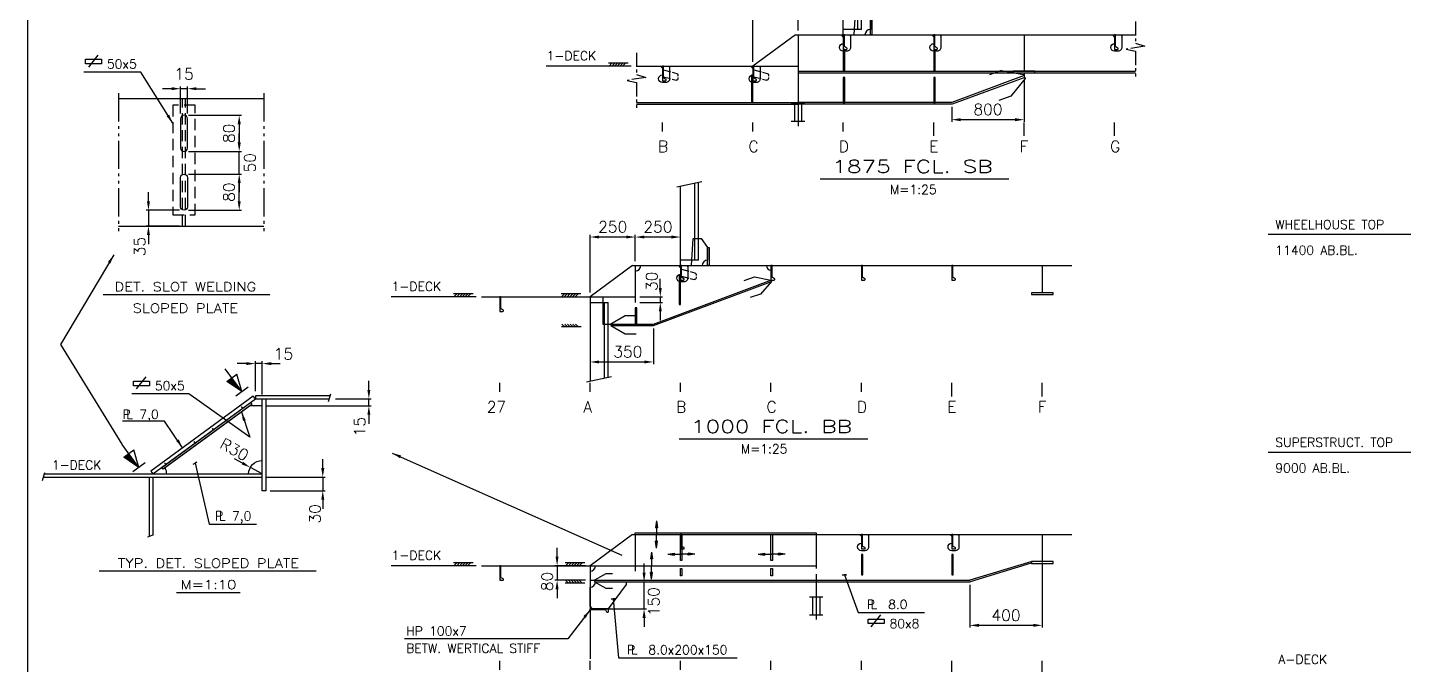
# Model space of a CAD drawing. Extents: x -86245 to 167090, y -69122 to 58950.
# Drawn here: x -336 to 14881, y 37436 to 44480 of the extents above; entities that cross this region are included whole.
import ezdxf
from ezdxf.enums import TextEntityAlignment as Align

# ---------------------------------------------------------------- set-up
doc = ezdxf.new("R2010")
doc.units = 0
doc.header["$LTSCALE"] = 250
for name, pattern in [('DASHED', [0.75, 0.5, -0.25]), ('PHANTOM', [2.1, 1.25, -0.2, 0.125, -0.2, 0.125, -0.2]), ('PHANTOM2', [1.25, 0.625, -0.125, 0.125, -0.125, 0.125, -0.125]), ('STP-035', [0.24, 0.15, -0.09])]:
    doc.linetypes.add(name, pattern=pattern)
doc.layers.get('0').update_dxf_attribs({"linetype": 'CONTINUOUS'})
doc.layers.get('DEFPOINTS').update_dxf_attribs({"linetype": 'CONTINUOUS'})
for name, color, linetype in [('LASTLUKE', 1, 'CONTINUOUS'), ('S0CO1', 1, 'CONTINUOUS'), ('S0CO2', 2, 'CONTINUOUS'), ('S0CO5', 4, 'CONTINUOUS'), ('S0DA1', 1, 'DASHED'), ('S0DA2', 2, 'DASHED'), ('S0DIM', 2, 'CONTINUOUS'), ('S0PH1', 1, 'PHANTOM'), ('S0PH2', 2, 'PHANTOM'), ('S0TX2', 2, 'CONTINUOUS')]:
    doc.layers.add(name, color=color, linetype=linetype)
doc.styles.add('ROMANS', font='romans.shx', dxfattribs={"height": 125})
doc.dimstyles.get("Standard").update_dxf_attribs({"dimscale": 50, "dimtxt": 125, "dimasz": 2, "dimexe": 0.5, "dimexo": 1, "dimgap": 1, "dimtad": 1, "dimdsep": 46, "dimtxsty": 'ROMANS', "dimcen": 1.5, "dimclrd": 1, "dimclre": 1, "dimclrt": 2, "dimazin": 2, "dimtfac": 1, "dimtmove": 2, "dimatfit": 3, "dimfxl": 1, "dimtvp": 100, "dimtolj": 1, "dimarcsym": 0})

# ---------------------------------------------------------------- blocks, each defined once
blk = doc.blocks.new('A$C775A635E')
at = {"layer": 'S0CO1', "color": 6}
blk.add_lwpolyline([(0, 0), (0, 58450), (-41050, 58450), (-41050, 0)], close=True, dxfattribs=at)
blk = doc.blocks.new('A$C4F55185D')
at = {"layer": 'S0TX2', "color": 1}
for p, q in [((12803.198, 11400), (10696.864, 11400)), ((12744.16, 8990.995), (10698.508, 8990.995))]:
    blk.add_line(p, q, dxfattribs=at)
at = {"layer": 'S0TX2', "style": 'ROMANS'}
for s, p in [('WHEELHOUSE TOP', (10776.74, 11460.258)), ('11400 AB.BL.', (10776.74, 11176.516)), ('SUPERSTRUCT. TOP', (10776.74, 9051.253)), ('9000 AB.BL.', (10776.74, 8767.51)), ('A-DECK', (10810.254, 6651.253))]:
    blk.add_text(s, height=100, dxfattribs=at).set_placement(p)
blk = doc.blocks.new('HP80x7')
at = {"color": 0, "linetype": 'ByBlock'}
blk.add_lwpolyline([(16.9, -80, 0.773344), (19, -72.5), (8, -66.2, -0.267949), (6, -62.7), (6, 0), (0, 0), (0, -80), (17.1, -80)], format="xyb", dxfattribs=at)
blk = doc.blocks.new('HP-UTK-80-LUG')
at = {"color": 0, "linetype": 'ByBlock'}
for p, q in [((-85.8, -47.8), (-85.8, -53.9)), ((-85.8, -62.5), (-85.8, -68.6)), ((-54.2, -32.9), (-79.6, -39.7)), ((-54.2, -71), (-75.3, -76.6)), ((-6, -20), (-45.2, -30.5)), ((-6, -58.1), (-45.2, -68.5)), ((0, -10), (8.3, -1.7))]:
    blk.add_line(p, q, dxfattribs=at)
blk.add_lwpolyline([(-39.8, -5.8), (-39.8, -1.7), (-39.8, -48.2), (-39.8, -69, 0.414214), (-19, -89.8), (0, -89.8, 1), (0, -48.2)], format="xyb", dxfattribs=at)
for centre, start, end in [((-77.5, -47.8), 105, 180), ((-77.5, -68.6), 180, 285)]:
    blk.add_arc(centre, 8.33, start, end, dxfattribs=at)
blk = doc.blocks.new('ST10011')
at = {"layer": 'S0CO1'}
for p, q in [((4.24, 0.65), (-0.08, 0.65)), ((0, 0), (0.65, 0.65)), ((0.6, 0), (1.25, 0.65)), ((1.2, 0), (1.85, 0.65)), ((1.8, 0), (2.45, 0.65)), ((2.4, 0), (3.05, 0.65)), ((3, 0), (3.65, 0.65))]:
    blk.add_line(p, q, dxfattribs=at)
blk = doc.blocks.new('A$C4F983716')
at = {"layer": 'LASTLUKE', "color": 2}
for p, q in [((0, -100), (0, 0)), ((1000, -100), (1000, 0)), ((2000, -100), (2000, 0)), ((3000, -100), (3000, 0)), ((4000, -150), (4000, 0)), ((5000, -150), (5000, 0))]:
    blk.add_line(p, q, dxfattribs=at)
at = {"layer": 'S0TX2', "color": 2, "linetype": 'Continuous'}
blk.add_line((-1000, -100), (-1000, 0), dxfattribs=at)
at = {"layer": 'S0CO1', "color": 2, "linetype": 'ByBlock', "style": 'ROMANS'}
blk.add_text('27', height=125, dxfattribs=at).set_placement((-1143, -328))
at = {"layer": 'S0CO1', "color": 3, "linetype": 'ByBlock', "style": 'ROMANS'}
for s, p in [('A', (-74, -328)), ('B', (951, -328)), ('C', (1951, -328)), ('D', (2951, -328)), ('E', (3951, -328)), ('F', (4951, -328))]:
    blk.add_text(s, height=125, dxfattribs=at).set_placement(p)
blk = doc.blocks.new('*D246')
at = {"color": 1, "lineweight": -2, "transparency": 16777216}
for p, q in [((-4629, -696), (-4629, -1090)), ((-5329, -925), (-5329, -1090)), ((-5229, -1065), (-4729, -1065))]:
    blk.add_line(p, q, dxfattribs=at)
at = {"color": 1, "transparency": 16777216}
for points in [[(-5229, -1049), (-5229, -1082), (-5329, -1065)], [(-4729, -1049), (-4729, -1082), (-4629, -1065)]]:
    blk.add_solid(points, dxfattribs=at)
at = {"layer": 'DEFPOINTS', "color": 0, "transparency": 16777216}
for p in [(-4629, -646), (-5329, -875), (-4629, -1065)]:
    blk.add_point(p, dxfattribs=at)
at = {"color": 2, "transparency": 16777216, "insert": (-4912, -953), "char_height": 125, "attachment_point": 5, "style": 'ROMANS'}
blk.add_mtext('\\A1;350', dxfattribs=at)
blk = doc.blocks.new('*D247')
at = {"color": 1, "lineweight": -2, "transparency": 16777216}
for p, q in [((-4829, 50), (-4829, 341)), ((-4429, 316), (-4729, 316)), ((-4329, 214), (-4329, 341))]:
    blk.add_line(p, q, dxfattribs=at)
at = {"color": 1, "transparency": 16777216}
for points in [[(-4729, 333), (-4729, 300), (-4829, 316)], [(-4429, 333), (-4429, 300), (-4329, 316)]]:
    blk.add_solid(points, dxfattribs=at)
at = {"layer": 'DEFPOINTS', "color": 0, "transparency": 16777216}
for p in [(-4829, 316), (-4329, 164), (-4829, 0)]:
    blk.add_point(p, dxfattribs=at)
at = {"color": 2, "transparency": 16777216, "insert": (-4579, 429), "char_height": 125, "attachment_point": 5, "style": 'ROMANS'}
blk.add_mtext('\\A1;250', dxfattribs=at)
blk = doc.blocks.new('*D248')
at = {"color": 1, "lineweight": -2, "transparency": 16777216}
for p, q in [((-5329, -296), (-5329, 341)), ((-4929, 316), (-5229, 316)), ((-4829, 50), (-4829, 341))]:
    blk.add_line(p, q, dxfattribs=at)
at = {"color": 1, "transparency": 16777216}
for points in [[(-5229, 333), (-5229, 300), (-5329, 316)], [(-4929, 333), (-4929, 300), (-4829, 316)]]:
    blk.add_solid(points, dxfattribs=at)
at = {"layer": 'DEFPOINTS', "color": 0, "transparency": 16777216}
for p in [(-5329, 316), (-4829, 0), (-5329, -346)]:
    blk.add_point(p, dxfattribs=at)
at = {"color": 2, "transparency": 16777216, "insert": (-5079, 429), "char_height": 125, "attachment_point": 5, "style": 'ROMANS'}
blk.add_mtext('\\A1;250', dxfattribs=at)
blk = doc.blocks.new('*D249')
at = {"color": 1, "lineweight": -2, "transparency": 16777216}
for p, q in [((-4553, -246), (-4553, -146)), ((-4779, -346), (-4528, -346)), ((-4779, -406), (-4528, -406)), ((-4553, -346), (-4553, -406)), ((-4553, -506), (-4553, -606))]:
    blk.add_line(p, q, dxfattribs=at)
at = {"color": 1, "transparency": 16777216}
for points in [[(-4569, -246), (-4536, -246), (-4553, -346)], [(-4569, -506), (-4536, -506), (-4553, -406)]]:
    blk.add_solid(points, dxfattribs=at)
at = {"layer": 'DEFPOINTS', "color": 0, "transparency": 16777216}
for p in [(-4829, -346), (-4829, -406), (-4553, -406)]:
    blk.add_point(p, dxfattribs=at)
at = {"color": 2, "transparency": 16777216, "insert": (-4648, -173), "char_height": 125, "attachment_point": 5, "rotation": 90, "style": 'ROMANS'}
blk.add_mtext('\\A1;30', dxfattribs=at)
blk = doc.blocks.new('A$C532C05C4')
at = {"layer": 'S0DIM', "xscale": 50, "yscale": 50, "zscale": 50}
blk.add_blockref('ST10011', (-315, 0), dxfattribs=at)
at = {"layer": 'S0DIM', "xscale": -50, "yscale": 50, "zscale": 50, "rotation": 180}
blk.add_blockref('ST10011', (-311, -300), dxfattribs=at)
blk = doc.blocks.new('HP-UTK-80-O')
at = {"color": 0, "linetype": 'ByBlock'}
blk.add_line((0, -10), (8.3, -1.7), dxfattribs=at)
blk.add_lwpolyline([(-39.8, -5.8), (-39.8, -1.7), (-39.8, -48.2), (-39.8, -69, 0.414214), (-19, -89.8), (0, -89.8, 1), (0, -48.2)], format="xyb", dxfattribs=at)
blk = doc.blocks.new('A$C7F6B168C')
at = {"layer": 'S0CO1', "xscale": -1}
blk.add_blockref('HP-UTK-80-LUG', (0, 0), dxfattribs=at)
at = {"layer": 'S0CO2'}
blk.add_blockref('HP80x7', (0, 0), dxfattribs=at)
blk = doc.blocks.new('snip')
at = {"color": 0, "linetype": 'ByBlock'}
for p, q in [((-75, -150.9), (-75, -220.7)), ((75, -150.9), (75, -220.7))]:
    blk.add_line(p, q, dxfattribs=at)
blk.add_lwpolyline([(75, -150.9), (12.5, -42.7), (-12.5, -42.7), (-75, -150.9)], dxfattribs=at)
blk = doc.blocks.new('ST10073')
at = {"layer": 'S0CO2'}
for p, q in [((1.49, 4), (-1.49, 4)), ((-0.79, 4), (-0.79, 0)), ((0.79, 4), (0.79, 0)), ((-1.49, 0), (1.49, 0))]:
    blk.add_line(p, q, dxfattribs=at)
blk = doc.blocks.new('*D229')
at = {"layer": 'DEFPOINTS', "color": 0, "transparency": 16777216}
for p in [(4000, 627), (3200, 331), (3200, 140)]:
    blk.add_point(p, dxfattribs=at)
at = {"layer": 'S0CO1', "color": 1, "lineweight": -2, "transparency": 16777216}
for p, q in [((4000, 577), (4000, 115)), ((3200, 281), (3200, 115)), ((3900, 140), (3300, 140))]:
    blk.add_line(p, q, dxfattribs=at)
at = {"layer": 'S0CO1', "color": 1, "transparency": 16777216}
for points in [[(3300, 157), (3300, 123), (3200, 140)], [(3900, 157), (3900, 123), (4000, 140)]]:
    blk.add_solid(points, dxfattribs=at)
at = {"layer": 'S0CO1', "color": 2, "transparency": 16777216, "insert": (3600, 253), "char_height": 125, "attachment_point": 5, "style": 'ROMANS'}
blk.add_mtext('\\A1;800', dxfattribs=at)
blk = doc.blocks.new('*D230')
at = {"color": 1, "lineweight": -2, "transparency": 16777216}
for p, q in [((1500, 1127), (1500, 1418)), ((1900, 1393), (1600, 1393)), ((2000, 1290), (2000, 1418))]:
    blk.add_line(p, q, dxfattribs=at)
at = {"color": 1, "transparency": 16777216}
for points in [[(1600, 1410), (1600, 1377), (1500, 1393)], [(1900, 1410), (1900, 1377), (2000, 1393)]]:
    blk.add_solid(points, dxfattribs=at)
at = {"layer": 'DEFPOINTS', "color": 0, "transparency": 16777216}
for p in [(1500, 1393), (2000, 1240), (1500, 1077)]:
    blk.add_point(p, dxfattribs=at)
at = {"color": 2, "transparency": 16777216, "insert": (1750, 1506), "char_height": 125, "attachment_point": 5, "style": 'ROMANS'}
blk.add_mtext('\\A1;250', dxfattribs=at)
blk = doc.blocks.new('*D231')
at = {"color": 1, "lineweight": -2, "transparency": 16777216}
for p, q in [((1000, 781), (1000, 1418)), ((1400, 1393), (1100, 1393)), ((1500, 1127), (1500, 1418))]:
    blk.add_line(p, q, dxfattribs=at)
at = {"color": 1, "transparency": 16777216}
for points in [[(1100, 1410), (1100, 1377), (1000, 1393)], [(1400, 1410), (1400, 1377), (1500, 1393)]]:
    blk.add_solid(points, dxfattribs=at)
at = {"layer": 'DEFPOINTS', "color": 0, "transparency": 16777216}
for p in [(1000, 1393), (1500, 1077), (1000, 731)]:
    blk.add_point(p, dxfattribs=at)
at = {"color": 2, "transparency": 16777216, "insert": (1250, 1506), "char_height": 125, "attachment_point": 5, "style": 'ROMANS'}
blk.add_mtext('\\A1;250', dxfattribs=at)
blk = doc.blocks.new('A$C7183581F')
at = {"layer": 'LASTLUKE', "color": 2}
for p, q in [((0, -50), (0, 50)), ((1000, -50), (1000, 50)), ((2000, -50), (2000, 50)), ((3000, -100), (3000, 50)), ((4000, -100), (4000, 50)), ((5000, -100), (5000, 50))]:
    blk.add_line(p, q, dxfattribs=at)
at = {"layer": 'S0CO1', "color": 3, "linetype": 'ByBlock', "style": 'ROMANS'}
for s, p in [('B', (-49, -278)), ('C', (951, -278)), ('D', (1951, -278)), ('E', (2951, -278)), ('F', (3951, -278)), ('G', (4951, -278))]:
    blk.add_text(s, height=125, dxfattribs=at).set_placement(p)
blk = doc.blocks.new('*D234')
at = {"layer": 'DEFPOINTS', "color": 0, "transparency": 16777216}
for p in [(651, 2952), (257, 2777), (651, 2777)]:
    blk.add_point(p, dxfattribs=at)
at = {"layer": 'S0CO1', "color": 1, "lineweight": -2, "transparency": 16777216}
for p, q in [((257, 3052), (257, 3152)), ((601, 2952), (232, 2952)), ((257, 2952), (257, 2777)), ((601, 2777), (232, 2777)), ((257, 2677), (257, 2577))]:
    blk.add_line(p, q, dxfattribs=at)
at = {"layer": 'S0CO1', "color": 1, "transparency": 16777216}
for points in [[(240, 3052), (274, 3052), (257, 2952)], [(240, 2677), (274, 2677), (257, 2777)]]:
    blk.add_solid(points, dxfattribs=at)
at = {"layer": 'S0CO1', "color": 2, "transparency": 16777216, "insert": (160, 2550), "char_height": 125, "attachment_point": 5, "rotation": 90, "style": 'ROMANS'}
blk.add_mtext('\\A1;35', dxfattribs=at)
blk = doc.blocks.new('*D235')
at = {"layer": 'DEFPOINTS', "color": 0, "transparency": 16777216}
for p in [(613, 4296), (613, 3970), (688, 3970)]:
    blk.add_point(p, dxfattribs=at)
at = {"layer": 'S0CO1', "color": 1, "lineweight": -2, "transparency": 16777216}
for p, q in [((513, 4296), (413, 4296)), ((613, 4020), (613, 4321)), ((688, 4296), (613, 4296)), ((688, 4020), (688, 4321)), ((788, 4296), (888, 4296))]:
    blk.add_line(p, q, dxfattribs=at)
at = {"layer": 'S0CO1', "color": 1, "transparency": 16777216}
for points in [[(513, 4313), (513, 4280), (613, 4296)], [(788, 4313), (788, 4280), (688, 4296)]]:
    blk.add_solid(points, dxfattribs=at)
at = {"layer": 'S0CO1', "color": 2, "transparency": 16777216, "insert": (651, 4459), "char_height": 125, "attachment_point": 5, "style": 'ROMANS'}
blk.add_mtext('\\A1;15', dxfattribs=at)
blk = doc.blocks.new('*D236')
at = {"layer": 'DEFPOINTS', "color": 0, "transparency": 16777216}
for p in [(651, 3352), (1261, 3352), (651, 2952)]:
    blk.add_point(p, dxfattribs=at)
at = {"layer": 'S0CO1', "color": 1, "lineweight": -2, "transparency": 16777216}
for p, q in [((701, 3352), (1286, 3352)), ((1261, 3052), (1261, 3252)), ((701, 2952), (1286, 2952))]:
    blk.add_line(p, q, dxfattribs=at)
at = {"layer": 'S0CO1', "color": 1, "transparency": 16777216}
for points in [[(1244, 3252), (1278, 3252), (1261, 3352)], [(1244, 3052), (1278, 3052), (1261, 2952)]]:
    blk.add_solid(points, dxfattribs=at)
at = {"layer": 'S0CO1', "color": 2, "transparency": 16777216, "insert": (1148, 3152), "char_height": 125, "attachment_point": 5, "rotation": 90, "style": 'ROMANS'}
blk.add_mtext('\\A1;80', dxfattribs=at)
blk = doc.blocks.new('*D237')
at = {"layer": 'DEFPOINTS', "color": 0, "transparency": 16777216}
for p in [(651, 4002), (651, 3602), (1261, 3602)]:
    blk.add_point(p, dxfattribs=at)
at = {"layer": 'S0CO1', "color": 1, "lineweight": -2, "transparency": 16777216}
for p, q in [((701, 4002), (1286, 4002)), ((1261, 3902), (1261, 3702)), ((701, 3602), (1286, 3602))]:
    blk.add_line(p, q, dxfattribs=at)
at = {"layer": 'S0CO1', "color": 1, "transparency": 16777216}
for points in [[(1244, 3902), (1278, 3902), (1261, 4002)], [(1244, 3702), (1278, 3702), (1261, 3602)]]:
    blk.add_solid(points, dxfattribs=at)
at = {"layer": 'S0CO1', "color": 2, "transparency": 16777216, "insert": (1148, 3802), "char_height": 125, "attachment_point": 5, "rotation": 90, "style": 'ROMANS'}
blk.add_mtext('\\A1;80', dxfattribs=at)
blk = doc.blocks.new('*D238')
at = {"layer": 'DEFPOINTS', "color": 0, "transparency": 16777216}
for p in [(651, 3602), (1261, 3602), (651, 3352)]:
    blk.add_point(p, dxfattribs=at)
at = {"layer": 'S0CO1', "color": 1, "lineweight": -2, "transparency": 16777216}
for p, q in [((1261, 3702), (1261, 3802)), ((701, 3602), (1286, 3602)), ((1261, 3352), (1261, 3602)), ((701, 3352), (1286, 3352)), ((1261, 3252), (1261, 3152))]:
    blk.add_line(p, q, dxfattribs=at)
at = {"layer": 'S0CO1', "color": 1, "transparency": 16777216}
for points in [[(1244, 3702), (1278, 3702), (1261, 3602)], [(1244, 3252), (1278, 3252), (1261, 3352)]]:
    blk.add_solid(points, dxfattribs=at)
at = {"layer": 'S0CO1', "color": 2, "transparency": 16777216, "insert": (1379, 3477), "char_height": 125, "attachment_point": 5, "rotation": 90, "style": 'ROMANS'}
blk.add_mtext('\\A1;50', dxfattribs=at)
blk = doc.blocks.new('FLST-2')
at = {"layer": 'S0TX2', "color": 1}
for p, q in [((-222, 65), (-117, 198)), ((-256, 101), (-256, 151)), ((-256, 151), (-81, 151)), ((-81, 101), (-256, 101)), ((-81, 151), (-81, 101))]:
    blk.add_line(p, q, dxfattribs=at)
at = {"layer": 'S0TX2', "style": 'ROMANS'}
blk.add_attdef('FL.ST', (-20, 50), '', height=100, dxfattribs=at)
blk = doc.blocks.new('*D239')
at = {"layer": 'DEFPOINTS', "color": 0, "transparency": 16777216}
for p in [(1515, 0), (1555, -150), (2185, -150)]:
    blk.add_point(p, dxfattribs=at)
at = {"layer": 'S0CO1', "color": 1, "lineweight": -2, "transparency": 16777216}
for p, q in [((2185, 100), (2185, 200)), ((1565, 0), (2210, 0)), ((2185, 0), (2185, -150)), ((1605, -150), (2210, -150)), ((2185, -250), (2185, -350))]:
    blk.add_line(p, q, dxfattribs=at)
at = {"layer": 'S0CO1', "color": 1, "transparency": 16777216}
for points in [[(2168, 100), (2202, 100), (2185, 0)], [(2168, -250), (2202, -250), (2185, -150)]]:
    blk.add_solid(points, dxfattribs=at)
at = {"layer": 'S0CO1', "color": 2, "transparency": 16777216, "insert": (2099, -406), "char_height": 125, "attachment_point": 5, "rotation": 90, "style": 'ROMANS'}
blk.add_mtext('\\A1;30', dxfattribs=at)
blk = doc.blocks.new('*D240')
at = {"layer": 'DEFPOINTS', "color": 0, "transparency": 16777216}
for p in [(1440, 1256), (1440, 900), (1515, 865)]:
    blk.add_point(p, dxfattribs=at)
at = {"layer": 'S0CO1', "color": 1, "lineweight": -2, "transparency": 16777216}
for p, q in [((1340, 1256), (1240, 1256)), ((1440, 950), (1440, 1281)), ((1515, 1256), (1440, 1256)), ((1515, 915), (1515, 1281)), ((1615, 1256), (1715, 1256))]:
    blk.add_line(p, q, dxfattribs=at)
at = {"layer": 'S0CO1', "color": 1, "transparency": 16777216}
for points in [[(1340, 1272), (1340, 1239), (1440, 1256)], [(1615, 1272), (1615, 1239), (1515, 1256)]]:
    blk.add_solid(points, dxfattribs=at)
at = {"layer": 'S0CO1', "color": 2, "transparency": 16777216, "insert": (1750, 1363), "char_height": 125, "attachment_point": 5, "style": 'ROMANS'}
blk.add_mtext('\\A1;15', dxfattribs=at)
blk = doc.blocks.new('*D241')
at = {"layer": 'DEFPOINTS', "color": 0, "transparency": 16777216}
for p in [(1515, 790), (2277, 865), (2695, 865)]:
    blk.add_point(p, dxfattribs=at)
at = {"layer": 'S0CO1', "color": 1, "lineweight": -2, "transparency": 16777216}
for p, q in [((2695, 965), (2695, 1065)), ((1565, 790), (2720, 790)), ((2327, 865), (2720, 865)), ((2695, 790), (2695, 865)), ((2695, 690), (2695, 590))]:
    blk.add_line(p, q, dxfattribs=at)
at = {"layer": 'S0CO1', "color": 1, "transparency": 16777216}
for points in [[(2678, 965), (2711, 965), (2695, 865)], [(2678, 690), (2711, 690), (2695, 790)]]:
    blk.add_solid(points, dxfattribs=at)
at = {"layer": 'S0CO1', "color": 2, "transparency": 16777216, "insert": (2593, 558), "char_height": 125, "attachment_point": 5, "rotation": 90, "style": 'ROMANS'}
blk.add_mtext('\\A1;15', dxfattribs=at)
blk = doc.blocks.new('PLDIM2')
at = {"layer": 'S0TX2', "style": 'ROMANS'}
for s, p in [('P', (-19, 0)), ('L', (23, 0))]:
    blk.add_text(s, height=100, dxfattribs=at).set_placement(p)
blk.add_attdef('XX.X', (168, -1), '', height=100, dxfattribs=at)
blk = doc.blocks.new('*D242')
at = {"layer": 'DEFPOINTS', "color": 0, "transparency": 16777216}
for p in [(1384, 107), (1515, 35)]:
    blk.add_point(p, dxfattribs=at)
at = {"layer": 'S0CO1', "color": 1, "lineweight": -2, "transparency": 16777216}
for p, q in [((1296, 156), (1209, 204)), ((1515, 35), (1384, 107))]:
    blk.add_line(p, q, dxfattribs=at)
at = {"layer": 'S0CO1', "color": 1, "transparency": 16777216}
blk.add_solid([(1304, 170), (1288, 141), (1384, 107)], dxfattribs=at)
at = {"layer": 'S0CO1', "color": 2, "transparency": 16777216, "insert": (1208, 306), "char_height": 125, "attachment_point": 5, "rotation": 331.176, "style": 'ROMANS'}
blk.add_mtext('\\A1;R30', dxfattribs=at)
blk = doc.blocks.new('LLL')
at = {"layer": 'S0PH2'}
for p, q in [((42, 113), (42, 431)), ((110, 301), (-27, 301)), ((42, 113), (-27, 301)), ((42, 113), (110, 301)), ((-44, 113), (127, 113))]:
    blk.add_line(p, q, dxfattribs=at)
blk.add_solid([(110, 301), (42, 113), (110, 301), (42, 301)], dxfattribs=at)
blk = doc.blocks.new('ST10005')
at = {"color": 1}
for p, q in [((0, 0), (2, 0.32)), ((0, 0), (2, -0.32)), ((0, 0), (4, 0)), ((2, 0.32), (2, -0.32))]:
    blk.add_line(p, q, dxfattribs=at)
blk.add_solid([(0, 0), (2, 0.32), (0, 0), (2, -0.32)], dxfattribs=at)
blk = doc.blocks.new('pil')
at = {"layer": 'S0CO1', "yscale": 37.5, "zscale": 37.5, "rotation": 180}
for p, xscale in [((-150, 0), -37.5), ((150, 0), 37.5)]:
    blk.add_blockref('ST10005', p, dxfattribs=dict(at, xscale=xscale))
blk = doc.blocks.new('*D282')
at = {"layer": 'DEFPOINTS', "color": 0, "transparency": 16777216}
for p in [(-329, -259), (-1129, -506), (-1129, -1005)]:
    blk.add_point(p, dxfattribs=at)
at = {"layer": 'S0CO1', "color": 1, "lineweight": -2, "transparency": 16777216}
for p, q in [((-329, -309), (-329, -1030)), ((-1129, -556), (-1129, -1030)), ((-429, -1005), (-1029, -1005))]:
    blk.add_line(p, q, dxfattribs=at)
at = {"layer": 'S0CO1', "color": 1, "transparency": 16777216}
for points in [[(-1029, -988), (-1029, -1022), (-1129, -1005)], [(-429, -988), (-429, -1022), (-329, -1005)]]:
    blk.add_solid(points, dxfattribs=at)
at = {"layer": 'S0CO1', "color": 2, "transparency": 16777216, "insert": (-729, -893), "char_height": 125, "attachment_point": 5, "style": 'ROMANS'}
blk.add_mtext('\\A1;400', dxfattribs=at)
blk = doc.blocks.new('*D283')
at = {"color": 1, "lineweight": -2, "transparency": 16777216}
for p, q in [((-4732, -422), (-4732, -322)), ((-5229, -522), (-4707, -522)), ((-4732, -822), (-4732, -522)), ((-5279, -822), (-4707, -822)), ((-4732, -922), (-4732, -1022))]:
    blk.add_line(p, q, dxfattribs=at)
at = {"color": 1, "transparency": 16777216}
for points in [[(-4749, -422), (-4715, -422), (-4732, -522)], [(-4749, -922), (-4715, -922), (-4732, -822)]]:
    blk.add_solid(points, dxfattribs=at)
at = {"layer": 'DEFPOINTS', "color": 0, "transparency": 16777216}
for p in [(-5279, -522), (-4732, -522), (-5329, -822)]:
    blk.add_point(p, dxfattribs=at)
at = {"color": 2, "transparency": 16777216, "insert": (-4625, -743), "char_height": 125, "attachment_point": 5, "rotation": 90, "style": 'ROMANS'}
blk.add_mtext('\\A1;150', dxfattribs=at)
blk = doc.blocks.new('*D284')
at = {"layer": 'DEFPOINTS', "color": 0, "transparency": 16777216}
for p in [(-5329, -346), (-5694, -506), (-5329, -506)]:
    blk.add_point(p, dxfattribs=at)
at = {"layer": 'S0CO1', "color": 1, "lineweight": -2, "transparency": 16777216}
for p, q in [((-5694, -246), (-5694, -146)), ((-5379, -346), (-5719, -346)), ((-5694, -346), (-5694, -506)), ((-5379, -506), (-5719, -506)), ((-5694, -606), (-5694, -706))]:
    blk.add_line(p, q, dxfattribs=at)
at = {"layer": 'S0CO1', "color": 1, "transparency": 16777216}
for points in [[(-5711, -246), (-5678, -246), (-5694, -346)], [(-5711, -606), (-5678, -606), (-5694, -506)]]:
    blk.add_solid(points, dxfattribs=at)
at = {"layer": 'S0CO1', "color": 2, "transparency": 16777216, "insert": (-5804, -520), "char_height": 125, "attachment_point": 5, "rotation": 90, "style": 'ROMANS'}
blk.add_mtext('\\A1;80', dxfattribs=at)
blk = doc.blocks.new('A$C4ABE5643')
at = {"layer": 'S0CO1'}
for p, q in [((-4369.232, 872.963), (-4091.765, 931.718)), ((-4129.304, 60), (-4329.304, 60)), ((-4629.304, -646.019), (-3329.304, -160)), ((-3329.304, -160), (-3325.067, -175.429)), ((-5329.304, -406.019), (-5129.304, -406.019)), ((-5189.304, -346.019), (-5189.304, -646.019)), ((-5189.304, -646.019), (-5099.304, -646.019)), ((-5099.304, -646.019), (-4629.304, -646.019)), ((-5369.232, -1283.789), (-5091.765, -1225.034))]:
    blk.add_line(p, q, dxfattribs=at)
at = {"layer": 'S0CO1', "flags": 128}
for points in [[(-4169.304, 60), (-4169.304, 915.299)], [(-4129.304, 60), (-4129.304, 923.769)], [(-5169.304, -1241.454), (-5169.304, -406.019)], [(-5129.304, -1232.983), (-5129.304, -406.019)]]:
    blk.add_lwpolyline(points, dxfattribs=at)
at = {"layer": 'S0CO1'}
blk.add_lwpolyline([(-4209.307, 0), (-4189.307, 300), (-4099.307, 300), (-4029.304, 200), (-4029.304, 60, 0.414213562), (-4089.304, 0)], format="xyb", dxfattribs=at)
for points in [[(-4029.304, 0), (-4029.304, 200), (-4013.304, 200), (-4013.304, 0)], [(-4345.304, -428.754), (-4329.304, -428.754), (-4329.304, -100), (-4345.304, -100)], [(-4829.304, -646.019), (-4813.304, -646.019), (-4813.304, -466.019), (-4829.304, -466.019)]]:
    blk.add_lwpolyline(points, close=True, dxfattribs=at)
for points in [[(-3624.184, -163.688), (-3509.858, -124.558), (-3329.304, -160), (-3324.123, -175.138), (-3445.094, -313.782), (-3559.419, -352.911)], [(-5099.304, -662.019), (-4626.642, -662.019), (-3324.123, -175.138)], [(-4819.119, -554.019), (-4939.955, -554.019), (-5099.304, -646.019), (-5099.304, -662.019), (-4939.955, -754.019), (-4819.119, -754.019)]]:
    blk.add_lwpolyline(points, dxfattribs=at)
for centre, radius, start, end in [((-4829.304, 0), 60, 270, 0), ((-3329.304, 0), 50, 180, 270)]:
    blk.add_arc(centre, radius, start, end, dxfattribs=at)
at = {"layer": 'S0CO2'}
blk.add_lwpolyline([(-449.304, -320), (-209.304, -320), (-209.304, -300), (-449.304, -300)], close=True, dxfattribs=at)
at = {"layer": 'S0CO5'}
for p, q in [((-4859.304, 0), (-5329.304, -346.019)), ((-4829.304, 0), (-4829.304, -406.019)), ((-329.304, 0), (-329.304, -300)), ((-6529.361, -346.019), (-4829.304, -346.019)), ((-5329.304, -346.019), (-5329.304, -1275.334))]:
    blk.add_line(p, q, dxfattribs=at)
at = {"layer": 'S0CO5', "flags": 128}
for points in [[(-4329.304, 0), (-4329.304, 881.418)], [(-4859.304, 0), (0, 0)]]:
    blk.add_lwpolyline(points, dxfattribs=at)
at = {"layer": 'S0DIM', "color": 1}
blk.add_lwpolyline([(-6589.298, -346.019), (-7530.076, -346.019)], dxfattribs=at)
at = {"layer": 'S0TX2', "color": 1}
blk.add_line((-2256.095, -1918.157), (-4342.659, -1918.157), dxfattribs=at)
blk.add_blockref('A$C532C05C4', (-5329.304, -346.019))
at = {"layer": 'S0CO1', "xscale": -2, "yscale": 2, "zscale": 2}
blk.add_blockref('HP-UTK-80-LUG', (-4329.304, 0), dxfattribs=at)
at = {"layer": 'S0CO1'}
blk.add_blockref('A$C4F983716', (-5329.304, -1297.214), dxfattribs=at)
at = {"layer": 'S0CO2', "xscale": 2, "yscale": 2, "zscale": 2}
for p in [(-4329.304, 0), (-4329.304, 0), (-4329.304, 0), (-3329.304, 0), (-3329.304, 0), (-3329.304, 0), (-2329.304, 0), (-2329.304, 0), (-2329.304, 0), (-1329.304, 0), (-1329.304, 0), (-1329.304, 0), (-6329.304, -346.019)]:
    blk.add_blockref('HP80x7', p, dxfattribs=at)
at = {"layer": 'S0DIM', "xscale": 50, "yscale": 50, "zscale": 50}
blk.add_blockref('ST10011', (-6834.476, -346.019), dxfattribs=at)
at = {"layer": 'S0TX2', "style": 'ROMANS'}
for s, p in [('1-DECK', (-7524.628, -280.303)), ('M=1:25', (-3661.587, -2076.153))]:
    blk.add_text(s, height=100, dxfattribs=at).set_placement(p)
at = {"layer": 'S0TX2', "color": 4, "style": 'ROMANS', "width": 1.35}
blk.add_text('1000 FCL. BB', height=140, dxfattribs=at).set_placement((-3323.093, -1778.445), align=Align.MIDDLE)
for base, p1, p2, picture, middle in [((-5329.304, 316.455), (-4829.304, 0), (-5329.304, -346.019), '*D248', (-5079.304, 428.955)), ((-4829.304, 316.455), (-4329.304, 163.528), (-4829.304, 0), '*D247', (-4579.304, 428.955))]:
    dim = blk.add_linear_dim(base=base, p1=p1, p2=p2, text='250', dimstyle='STANDARD')
    dim.commit()
    dim.dimension.update_dxf_attribs({"geometry": picture, "text_midpoint": middle})
dim = blk.add_linear_dim(base=(-4552.522, -406.019), p1=(-4829.304, -346.019), p2=(-4829.304, -406.019), angle=90, text='30', dimstyle='STANDARD')
dim.commit()
dim.dimension.update_dxf_attribs({"geometry": '*D249', "text_midpoint": (-4648.205, -172.796), "dimtype": 160})
dim = blk.add_linear_dim(base=(-4629.304, -1065.194), p1=(-5329.304, -875.375), p2=(-4629.304, -646.019), text='350', dimstyle='STANDARD')
dim.commit()
dim.dimension.update_dxf_attribs({"geometry": '*D246', "text_midpoint": (-4912.449, -952.694), "dimtype": 160})
blk = doc.blocks.new('A$C79B528DB')
at = {"layer": 'S0CO1'}
for p, q in [((1960.072, 1820.193), (2237.539, 1878.948)), ((2200, 1136.881), (2000, 1136.881)), ((4000, 656.881), (4000, 626.881)), ((1500, 596.881), (1500, 69.387)), ((-285.505, 330.863), (1500, 330.863)), ((-285.505, 310.863), (1500, 310.863))]:
    blk.add_line(p, q, dxfattribs=at)
at = {"layer": 'S0CO1', "flags": 128}
for points in [[(2160, 1136.881), (2160, 1862.529)], [(2200, 1136.881), (2200, 1870.999)], [(1500, 676.881), (5230.821, 676.881)], [(1500, 656.881), (5230.821, 656.881)]]:
    blk.add_lwpolyline(points, dxfattribs=at)
at = {"layer": 'S0CO1'}
blk.add_lwpolyline([(2119.997, 1076.881), (2139.997, 1376.881), (2229.997, 1376.881), (2300, 1276.881), (2300, 1136.881, 0.414213562), (2240, 1076.881)], format="xyb", dxfattribs=at)
for points in [[(2300, 1076.881), (2300, 1276.881), (2316, 1276.881), (2316, 1076.881)], [(2000, 676.881), (2016, 676.881), (2016, 916.881), (2000, 916.881)], [(3000, 676.881), (3016, 676.881), (3016, 916.881), (3000, 916.881)], [(984, 330.863), (1000, 330.863), (1000, 630.863), (984, 630.863)], [(2000, 330.863), (2016, 330.863), (2016, 606.881), (2000, 606.881)], [(3000, 330.863), (3016, 330.863), (3016, 606.881), (3000, 606.881)]]:
    blk.add_lwpolyline(points, close=True, dxfattribs=at)
for points in [[(4000, 626.881), (3200, 330.863), (1500, 330.863)], [(4006.941, 608.124), (3203.582, 310.863), (1500, 310.863)]]:
    blk.add_lwpolyline(points, dxfattribs=at)
at = {"layer": 'S0CO2'}
blk.add_lwpolyline([(3880, 656.881), (4120, 656.881), (4120, 676.881), (3880, 676.881)], close=True, dxfattribs=at)
at = {"layer": 'S0CO5'}
for p, q in [((1470, 1076.881), (1000, 730.863)), ((1500, 1076.881), (1500, 596.881)), ((4000, 1076.881), (4000, 676.881)), ((-285.505, 730.863), (1500, 730.863))]:
    blk.add_line(p, q, dxfattribs=at)
at = {"layer": 'S0CO5', "flags": 128}
for points in [[(2000, 1076.881), (2000, 1828.648)], [(1470, 1076.881), (5230.821, 1076.881)]]:
    blk.add_lwpolyline(points, dxfattribs=at)
at = {"layer": 'S0DIM', "color": 1}
blk.add_lwpolyline([(-345.443, 730.863), (-1286.22, 730.863)], dxfattribs=at)
at = {"layer": 'S0PH1', "linetype": 'PHANTOM2'}
for points in [[(5230.821, 1226.953), (5230.821, 987.265), (5333.851, 952.73), (5127.79, 920.725), (5230.821, 898.05), (5230.821, 603.67)], [(-285.505, 880.935), (-285.505, 641.247), (-182.475, 606.712), (-388.535, 574.706), (-285.505, 552.031), (-285.505, 257.651)]]:
    blk.add_lwpolyline(points, dxfattribs=at)
at = {"layer": 'S0TX2', "color": 1}
blk.add_line((3831.994, -517.242), (1745.43, -517.242), dxfattribs=at)
blk.add_blockref('A$C7183581F', (0, 59.705))
at = {"layer": 'S0CO1'}
for name, p, xscale, yscale, zscale in [('HP-UTK-80-O', (2000, 1076.881), -2, 2, 2), ('HP-UTK-80-O', (3000, 1076.881), -2, 2, 2), ('HP-UTK-80-O', (5000, 1076.881), -2, 2, 2), ('A$C7F6B168C', (0, 730.863), 2, 2, 2), ('A$C7F6B168C', (1000, 730.863), 2, 2, 2), ('ST10073', (1500, 119.467), -50, 50, 50)]:
    blk.add_blockref(name, p, dxfattribs=dict(at, xscale=xscale, yscale=yscale, zscale=zscale))
at = {"layer": 'S0CO1', "xscale": -2, "yscale": 2, "zscale": 2, "rotation": 290.3056434011469}
blk.add_blockref('snip', (4083.493, 647.113), dxfattribs=at)
at = {"layer": 'S0CO2', "xscale": 2, "yscale": 2, "zscale": 2}
for p in [(2000, 1076.881), (2000, 1076.881), (2000, 1076.881), (3000, 1076.881), (3000, 1076.881), (3000, 1076.881), (5000, 1076.881), (5000, 1076.881), (5000, 1076.881)]:
    blk.add_blockref('HP80x7', p, dxfattribs=at)
at = {"layer": 'S0DIM', "xscale": 50, "yscale": 50, "zscale": 50}
blk.add_blockref('ST10011', (-590.621, 730.863), dxfattribs=at)
at = {"layer": 'S0TX2', "style": 'ROMANS'}
for s, p in [('1-DECK', (-1280.773, 796.578)), ('M=1:25', (2517.825, -682.261))]:
    blk.add_text(s, height=100, dxfattribs=at).set_placement(p)
at = {"layer": 'S0TX2', "color": 4, "style": 'ROMANS', "width": 1.35}
blk.add_text('1875 FCL. SB', height=140, dxfattribs=at).set_placement((2764.997, -377.531), align=Align.MIDDLE)
for base, p1, p2, picture, middle in [((1000, 1393.336), (1500, 1076.881), (1000, 730.863), '*D231', (1250, 1505.836)), ((1500, 1393.336), (2000, 1240.409), (1500, 1076.881), '*D230', (1750, 1505.836))]:
    dim = blk.add_linear_dim(base=base, p1=p1, p2=p2, text='250', dimstyle='STANDARD')
    dim.commit()
    dim.dimension.update_dxf_attribs({"geometry": picture, "text_midpoint": middle})
at = {"layer": 'S0CO1'}
dim = blk.add_linear_dim(base=(3200, 140.162), p1=(4000, 626.881), p2=(3200, 330.863), dimstyle='STANDARD', dxfattribs=at)
dim.commit()
dim.dimension.update_dxf_attribs({"geometry": '*D229', "text_midpoint": (3600, 252.662)})
blk = doc.blocks.new('A$C0B204FED')
for points in [[(613.086, 3964.236), (613.086, 3639.236, 1), (688.086, 3639.236), (688.086, 3964.236, 1)], [(613.086, 2989.236), (613.086, 3314.236, -1), (688.086, 3314.236), (688.086, 2989.236, -1)]]:
    blk.add_lwpolyline(points, format="xyb", close=True)
at = {"layer": 'S0CO1'}
for p, q in [((-243.968, 2019.111), (1599.488, 2019.111)), ((703.888, 920.027), (72.347, 920.027)), ((2248.626, 835.601), (2274.26, 922.521)), ((-914.928, -36.439), (-889.294, 50.48)), ((250.621, -660.619), (317.599, -635.827)), ((-286.252, -1037.644), (2111.905, -1037.644)), ((567.574, -1274.286), (1269.737, -1274.286))]:
    blk.add_line(p, q, dxfattribs=at)
blk.add_lwpolyline([(419.225, 87.37), (404.467, 107.55), (1385.482, 824.984), (1400.239, 804.804)], close=True, dxfattribs=at)
blk.add_lwpolyline([(1365.263, 35, -0.414213562), (1515.263, 185), (1515.263, 790.046), (1380.06, 790.046), (439.404, 102.128, -0.116520385), (455.263, 35)], format="xyb", close=True, dxfattribs=at)
blk.add_lwpolyline([(753.453, 144.394), (793.282, 166.784), (773.367, 155.589), (927.703, -519.854), (1452.946, -519.854)], dxfattribs=at)
at = {"layer": 'S0CO2'}
blk.add_lwpolyline([(305.263, 35), (1440.263, 865.046), (1416.651, 897.334), (281.651, 67.287)], close=True, dxfattribs=at)
at = {"layer": 'S0CO5'}
for p, q in [((1533.543, 4182.866), (-75.87, 4182.866)), ((-75.87, 2776.736), (1533.543, 2776.736)), ((-904.181, 0), (1515.263, 0)), ((-893.859, 35), (1515.263, 35)), ((265.263, 0), (265.263, -655.199)), ((305.263, 0), (305.263, -640.393))]:
    blk.add_line(p, q, dxfattribs=at)
blk.add_lwpolyline([(2267.632, 900.046), (1440.263, 900.046), (1440.263, 865.046), (2257.309, 865.046)], dxfattribs=at)
blk.add_lwpolyline([(1515.263, 865.046), (1555.263, 865.046), (1555.263, -150), (1515.263, -150)], close=True, dxfattribs=at)
at = {"layer": 'S0DA1', "linetype": 'STP-035'}
for p, q in [((1283.641, 779.806), (1292.184, 768.125)), ((960.769, 543.684), (969.312, 532.002)), ((758.974, 396.107), (767.517, 384.426)), ((436.102, 159.985), (444.645, 148.304))]:
    blk.add_line(p, q, dxfattribs=at)
at = {"layer": 'S0DA1'}
blk.add_lwpolyline([(775.586, 4114.998), (525.586, 4114.998), (525.586, 2899.638), (775.586, 2899.638)], close=True, dxfattribs=at)
at = {"layer": 'S0DA2'}
for p, q in [((633.086, 2776.736), (633.086, 4182.866)), ((668.086, 2776.736), (668.086, 4182.866))]:
    blk.add_line(p, q, dxfattribs=at)
at = {"layer": 'S0PH1'}
for points in [[(-75.87, 4246.001), (-75.87, 2697.119)], [(1533.543, 4246.001), (1533.543, 2697.119)]]:
    blk.add_lwpolyline(points, dxfattribs=at)
at = {"layer": 'S0CO1', "xscale": -1, "rotation": 36.17869272400288}
for p in [(1391.814, 879.528), (251.942, 41.689)]:
    blk.add_blockref('LLL', p, dxfattribs=at)
at = {"layer": 'S0CO1', "color": 8}
for p in [(-11.089, 645.625), (1013.202, -477.887)]:
    blk.add_blockref('PLDIM2', p, dxfattribs=at).add_auto_attribs({'XX.X': '7,0'})
at = {"layer": 'S0TX2'}
for p in [(-181.379, 4470.116), (348.286, 910.534)]:
    blk.add_blockref('FLST-2', p, dxfattribs=at).add_auto_attribs({'FL.ST': '50x5'})
at = {"layer": 'S0TX2', "style": 'ROMANS', "width": 1.2}
for s, p in [('DET. SLOT WELDING', (666.195, 2105.614)), ('SLOPED PLATE', (666.195, 1868.971)), ('TYP. DET. SLOPED PLATE', (921.381, -951.141)), ('M=1:10', (921.381, -1187.783))]:
    blk.add_text(s, height=100, dxfattribs=at).set_placement(p, align=Align.MIDDLE)
at = {"layer": 'S0TX2', "style": 'ROMANS'}
blk.add_text('1-DECK', height=100, dxfattribs=at).set_placement((-811.647, 85.247))
at = {"layer": 'S0CO1'}
dim = blk.add_linear_dim(base=(613.086, 4296.41), p1=(688.086, 3970.366), p2=(613.086, 3970.366), text='15', dimstyle='STANDARD', dxfattribs=at)
dim.commit()
dim.dimension.update_dxf_attribs({"geometry": '*D235', "text_midpoint": (650.586, 4458.91)})
for base, p1, p2, picture, middle in [((1260.874, 3601.736), (650.586, 4001.736), (650.586, 3601.736), '*D237', (1148.374, 3801.736)), ((1260.874, 3351.736), (650.586, 2951.736), (650.586, 3351.736), '*D236', (1148.374, 3151.736))]:
    dim = blk.add_linear_dim(base=base, p1=p1, p2=p2, angle=90, text='80', dimstyle='STANDARD', dxfattribs=at)
    dim.commit()
    dim.dimension.update_dxf_attribs({"geometry": picture, "text_midpoint": middle})
for base, p1, p2, text, picture, middle in [((1260.874, 3601.736), (650.586, 3351.736), (650.586, 3601.736), '50', '*D238', (1379.357, 3476.736)), ((257.158, 2776.736), (650.586, 2951.736), (650.586, 2776.736), '35', '*D234', (160.197, 2549.885)), ((2694.675, 865.046), (1515.263, 790.046), (2276.993, 865.046), '15', '*D241', (2593.166, 558.149)), ((2185.131, -150), (1515.263, 0), (1555.263, -150), '30', '*D239', (2098.866, -406.067))]:
    dim = blk.add_linear_dim(base=base, p1=p1, p2=p2, angle=90, text=text, dimstyle='STANDARD', dxfattribs=at)
    dim.commit()
    dim.dimension.update_dxf_attribs({"geometry": picture, "text_midpoint": middle, "dimtype": 160})
dim = blk.add_linear_dim(base=(1440.263, 1255.627), p1=(1515.263, 865.046), p2=(1440.263, 900.046), text='15', dimstyle='STANDARD', dxfattribs=at)
dim.commit()
dim.dimension.update_dxf_attribs({"geometry": '*D240', "text_midpoint": (1749.63, 1362.894), "dimtype": 160})
dim = blk.add_radius_dim(center=(1515.263, 35), mpoint=(1383.848, 107.318), text='R30', dimstyle='STANDARD', dxfattribs=at)
dim.commit()
dim.dimension.update_dxf_attribs({"geometry": '*D242', "text_midpoint": (1208.478, 305.996), "dimtype": 164})
for points in [[(525.586, 3914.075), (174.223, 4479.61), (-457.318, 4479.61)], [(-126.995, 2457.173), (-714.788, 1465.469), (-36.148, 365.156)], [(1286.201, 721.406), (1378.034, 443.97), (703.888, 920.027)], [(634.525, 325.35), (434.052, 619.687), (-30.969, 619.687)]]:
    blk.add_leader(points, dimstyle='STANDARD', override={"dimgap": 1, "dimtad": 0}, dxfattribs=at)
blk = doc.blocks.new('A$C6A624117')
at = {"layer": 'S0CO1'}
for p, q in [((-454.902, -302.106), (-1129.304, -506.02)), ((-2829.304, -439.686), (-2829.304, -941.114)), ((-449.86, -317.291), (-1126.717, -522.02)), ((-5329.304, -506.02), (-1129.304, -506.02)), ((-5279.304, -522.02), (-1126.717, -522.02))]:
    blk.add_line(p, q, dxfattribs=at)
for points in [[(-4829.304, 0), (-4829.304, 20), (-2829.304, 20), (-2829.304, 0)], [(-5082.358, -435.323), (-5154.237, -435.027), (-5279.24, -506.514), (-5279.306, -522.514), (-5154.896, -595.026), (-5083.016, -595.322)]]:
    blk.add_lwpolyline(points, dxfattribs=at)
for points in [[(-2329.304, -446.02), (-2313.304, -446.02), (-2313.304, -220), (-2329.304, -220)], [(-1329.304, -446.02), (-1313.304, -446.02), (-1313.304, -220), (-1329.304, -220)]]:
    blk.add_lwpolyline(points, close=True, dxfattribs=at)
blk.add_lwpolyline([(-5268.987, -522.02), (-4929.304, -522.02), (-4929.304, -552.02), (-5129.304, -822.019), (-5303.324, -822.019), (-5329.304, -794.199), (-5329.304, -582.02, 0.414213562), (-5269.304, -522.02)], format="xyb", dxfattribs=at)
blk.add_arc((-5329.304, -346.019), 60, 270, 0, dxfattribs=at)
at = {"layer": 'S0CO2'}
for points in [[(-4329.304, 0), (-4313.304, 0), (-4313.304, -286.019), (-4329.304, -286.019)], [(-3329.304, 0), (-3313.304, 0), (-3313.304, -286.019), (-3329.304, -286.019)], [(-449.304, -320), (-209.304, -320), (-209.304, -300), (-449.304, -300)], [(-4329.304, -376.019), (-4313.304, -376.019), (-4313.304, -456.02), (-4329.304, -456.02)], [(-3329.304, -376.019), (-3313.304, -376.019), (-3313.304, -456.02), (-3329.304, -456.02)]]:
    blk.add_lwpolyline(points, close=True, dxfattribs=at)
blk.add_lwpolyline([(-5129.304, -855.898, -0.773343747), (-5144.233, -860.019), (-5156.935, -838.019, 0.267949192), (-5163.863, -834.019), (-5329.304, -834.019), (-5329.304, -822.019), (-5129.304, -822.019), (-5129.304, -856.139)], format="xyb", dxfattribs=at)
at = {"layer": 'S0CO5'}
for p, q in [((-4859.304, 0), (-5329.304, -346.019)), ((-4829.304, 0), (-4829.304, -406.019)), ((-2829.304, 0), (-2829.304, -376.019)), ((-329.304, 0), (-329.304, -300)), ((-6529.361, -346.019), (-2829.304, -346.019)), ((-5329.304, -346.019), (-5329.304, -1375.493))]:
    blk.add_line(p, q, dxfattribs=at)
at = {"layer": 'S0CO5', "flags": 128}
blk.add_lwpolyline([(-4859.304, 0), (0, 0)], dxfattribs=at)
at = {"layer": 'S0DIM', "color": 1}
blk.add_lwpolyline([(-6589.298, -346.019), (-7530.076, -346.019)], dxfattribs=at)
at = {"layer": 'S0TX2', "color": 1}
blk.add_line((-2256.095, -2080.797), (-4342.659, -2080.797), dxfattribs=at)
for points in [[(-2540.63, -444.915), (-2492.322, -444.915), (-2517.322, -444.915), (-2364.048, -862.62), (-1632.603, -862.62)], [(-5096.488, -711.419), (-5048.18, -711.419), (-5073.18, -711.419), (-5015.455, -1364.377), (-3702.938, -1364.377)]]:
    blk.add_lwpolyline(points, dxfattribs=at)
at = {"layer": 'S0CO1', "rotation": 90}
for p in [(-4594.918, 0), (-4649.899, -346.019)]:
    blk.add_blockref('pil', p, dxfattribs=at)
at = {"layer": 'S0CO1'}
for name, p, xscale, yscale, zscale in [('HP-UTK-80-O', (-2329.304, 0), -2, 2, 2), ('HP-UTK-80-O', (-1329.304, 0), -2, 2, 2), ('ST10073', (-2829.304, -891.034), -50, 50, 50)]:
    blk.add_blockref(name, p, dxfattribs=dict(at, xscale=xscale, yscale=yscale, zscale=zscale))
for name, p in [('pil', (-4321.304, -217.125)), ('pil', (-3321.304, -217.125)), ('A$C4F983716', (-5329.304, -1397.372))]:
    blk.add_blockref(name, p, dxfattribs=at)
at = {"layer": 'S0CO2', "xscale": 2, "yscale": 2, "zscale": 2}
for p in [(-2329.304, 0), (-1329.304, 0), (-6329.304, -346.019)]:
    blk.add_blockref('HP80x7', p, dxfattribs=at)
at = {"layer": 'S0DA1', "linetype": 'STP-035', "xscale": 2, "yscale": 2, "zscale": 2}
blk.add_blockref('HP80x7', (-4329.304, 0), dxfattribs=at)
at = {"layer": 'S0DIM', "xscale": 50, "yscale": 50, "zscale": 50}
for p in [(-6834.476, -346.019), (-5599.663, -346.019)]:
    blk.add_blockref('ST10011', p, dxfattribs=at)
at = {"layer": 'S0DIM', "xscale": -50, "yscale": 50, "zscale": 50, "rotation": 180}
blk.add_blockref('ST10011', (-5599.663, -506.02), dxfattribs=at)
at = {"layer": 'S0TX2'}
ref = blk.add_blockref('PLDIM2', (-2250.079, -822.568), dxfattribs=at)
ref.add_attrib('XX.X', '8.0', (-2033.083, -824.027), dxfattribs={"height": 100, "style": 'ROMANS'})
blk.add_blockref('FLST-2', (-1997.49, -1086.129), dxfattribs=at).add_auto_attribs({'FL.ST': '80x8'})
ref = blk.add_blockref('PLDIM2', (-4901.486, -1324.325), dxfattribs=at)
ref.add_attrib('XX.X', '8.0x200x150', (-4684.49, -1325.784), dxfattribs={"height": 100, "style": 'ROMANS'})
at = {"layer": 'S0TX2', "style": 'ROMANS'}
for s, p in [('1-DECK', (-7524.628, -280.303)), ('M=1:10', (-3527.691, -2224.807))]:
    blk.add_text(s, height=100, dxfattribs=at).set_placement(p)
for s, p in [('HP 100x7', (-7362.841, -1068.33)), ('BETW. WERTICAL STIFF', (-7362.841, -1258.325))]:
    blk.add_text(s, height=100, dxfattribs=at).set_placement(p, align=Align.MIDDLE_LEFT)
at = {"layer": 'S0TX2', "color": 4, "style": 'ROMANS', "width": 1.35}
blk.add_text('1250 FCL. SB', height=140, dxfattribs=at).set_placement((-3323.093, -1941.085), align=Align.MIDDLE)
dim = blk.add_linear_dim(base=(-4731.974, -522.02), p1=(-5329.304, -822.019), p2=(-5279.304, -522.02), angle=90, text='150', dimstyle='STANDARD')
dim.commit()
dim.dimension.update_dxf_attribs({"geometry": '*D283', "text_midpoint": (-4625.469, -743.107), "dimtype": 160})
at = {"layer": 'S0CO1'}
dim = blk.add_linear_dim(base=(-5694.299, -506.02), p1=(-5329.304, -346.019), p2=(-5329.304, -506.02), angle=90, text='80', dimstyle='STANDARD', dxfattribs=at)
dim.commit()
dim.dimension.update_dxf_attribs({"geometry": '*D284', "text_midpoint": (-5803.589, -520.48), "dimtype": 160})
dim = blk.add_linear_dim(base=(-1129.304, -1005.155), p1=(-329.304, -259.194), p2=(-1129.304, -506.02), text='400', dimstyle='STANDARD', dxfattribs=at)
dim.commit()
dim.dimension.update_dxf_attribs({"geometry": '*D282', "text_midpoint": (-729.304, -892.655)})
blk.add_leader([(-5329.304, -834.019), (-5573.584, -1153.182), (-7380.587, -1153.182)], dimstyle='STANDARD', override={"dimgap": 1, "dimtad": 0}, dxfattribs=at)

msp = doc.modelspace()

# ---------------------------------------------------------------- block references
at = {"layer": 'S0CO1', "linetype": 'ByBlock'}
msp.add_blockref('A$C775A635E', (40713.595, 0), dxfattribs=at)
at = {"layer": 'S0CO1'}
for name, p in [('A$C79B528DB', (6685.286, 43320.676)), ('A$C0B204FED', (743.907, 39507.27)), ('A$C4ABE5643', (11214.59, 41846.677)), ('A$C4F55185D', (2687.057, 30790.792)), ('A$C6A624117', (11214.59, 38873.441))]:
    msp.add_blockref(name, p, dxfattribs=at)

# ---------------------------------------------------------------- leaders
msp.add_leader([(3697.425, 39773.139), (6236.546, 38643.237)], dimstyle='STANDARD', override={"dimgap": 1, "dimtad": 0}, dxfattribs=at)

doc.saveas('drawing.dxf')
